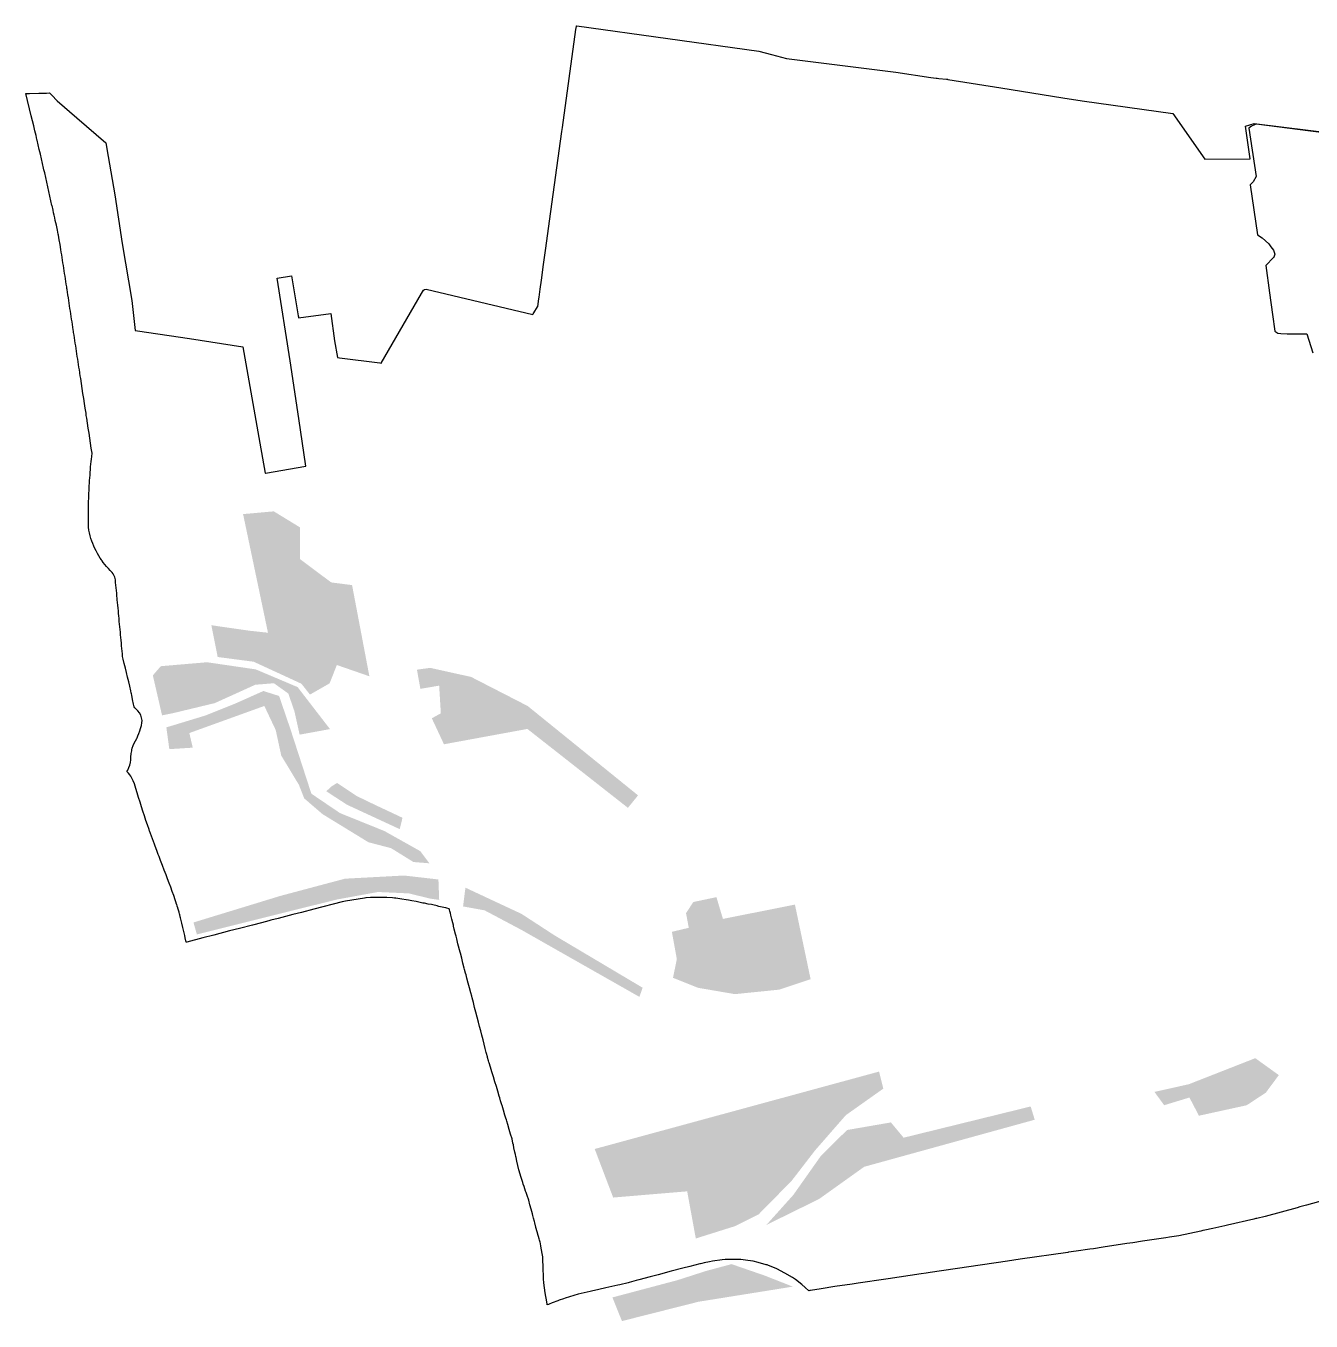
# Model space of a CAD drawing. Header units: inches. Extents: x 700041 to 707276, y 9319434 to 9324899.
# Drawn here: x 700041 to 702514, y 9321265 to 9323757 of the extents above; entities that cross this region are included whole.
import ezdxf

# ---------------------------------------------------------------- set-up
doc = ezdxf.new("R2010")
doc.units = ezdxf.units.IN
doc.header["$MEASUREMENT"] = 0
doc.layers.add('kampung', color=140, linetype='Continuous', lineweight=0)

msp = doc.modelspace()

# ---------------------------------------------------------------- hatches: boundary and pattern name
at = {"layer": 'kampung'}
for points in [[(700568.4, 9322792.4), (700518, 9322823.2), (700458.9, 9322817.9), (700506.8, 9322589.7), (700471.7, 9322593.5), (700397.9, 9322604.1), (700410, 9322543), (700479.3, 9322533.9), (700571.1, 9322491.6), (700587.6, 9322470.7), (700625.4, 9322492.3), (700639.3, 9322527.6), (700701.9, 9322505.9), (700668.6, 9322681.3), (700628.4, 9322686.5), (700568.6, 9322731.2), (700568.4, 9322792.4)], [(700285.3, 9322507.7), (700303, 9322430.7), (700323.1, 9322434.7), (700404.5, 9322454.3), (700482.3, 9322489.6), (700518.2, 9322492.5), (700545.9, 9322472.7), (700557.7, 9322438.6), (700567.7, 9322393.6), (700626.1, 9322404.3), (700563.8, 9322485.1), (700483.2, 9322519.2), (700389.5, 9322532.9), (700300.6, 9322525.3), (700285.3, 9322507.7)], [(700818.8, 9322522.1), (700793.4, 9322518.6), (700800, 9322481.7), (700836.1, 9322487.9), (700839.4, 9322434.7), (700822, 9322425.1), (700845.4, 9322375.1), (701005.9, 9322404.6), (701199.3, 9322252.8), (701218.8, 9322276.8), (701006.3, 9322448.8), (700897.5, 9322504.7), (700818.8, 9322522.1)], [(700317, 9322365.7), (700362.1, 9322368.6), (700355.5, 9322396.7), (700499.8, 9322448.8), (700521.7, 9322402.5), (700532.3, 9322353.4), (700566.3, 9322297.1), (700576.5, 9322271), (700611.9, 9322240.6), (700700.1, 9322186.6), (700743.7, 9322175.2), (700786.6, 9322148.6), (700817.3, 9322146.1), (700799.8, 9322169.5), (700730.8, 9322208.2), (700645.4, 9322242.7), (700590.3, 9322280), (700549.7, 9322405.1), (700528.2, 9322468), (700498, 9322477.6), (700442.9, 9322453), (700386.3, 9322430.4), (700311.3, 9322407.6), (700317, 9322365.7)], [(700619, 9322284.8), (700629, 9322278.1), (700659.2, 9322258.6), (700760.3, 9322211.8), (700765.6, 9322233.7), (700713, 9322258.4), (700677.6, 9322275.5), (700639.8, 9322300.7), (700629.1, 9322294), (700619, 9322284.8)], [(700834.7, 9322115), (700768.7, 9322122.6), (700654.9, 9322116.5), (700530.3, 9322083.3), (700363.5, 9322032.3), (700370, 9322009.3), (700639.1, 9322076.4), (700718.3, 9322090.9), (700777.7, 9322088.2), (700818.9, 9322078.2), (700836.2, 9322075.7), (700834.7, 9322115)], [(700882.1, 9322063.1), (700923.6, 9322055.6), (700994.6, 9322017.9), (701221.5, 9321889.1), (701227.5, 9321906.8), (701058.2, 9322007.4), (700994.6, 9322048.8), (700886.7, 9322099.2), (700882.1, 9322063.1)], [(701369.6, 9322081), (701325, 9322071.6), (701311.1, 9322050.1), (701316.4, 9322022), (701283.9, 9322014.3), (701293.4, 9321961.7), (701286, 9321925.8), (701334.1, 9321906.6), (701405.1, 9321894.4), (701490, 9321903), (701550.8, 9321923.2), (701520.6, 9322066.7), (701382.1, 9322039.1), (701369.6, 9322081)], [(702297.9, 9321660.5), (702389.7, 9321680.6), (702426.5, 9321704.8), (702451.6, 9321738.6), (702406.3, 9321771.2), (702278.5, 9321721.1), (702212.3, 9321706.3), (702231, 9321680.7), (702279.6, 9321695.5), (702297.9, 9321660.5)], [(701135.4, 9321596.5), (701170.9, 9321503.1), (701313.3, 9321515), (701329.9, 9321424.3), (701405.2, 9321448), (701450.6, 9321470.5), (701514.3, 9321535.3), (701559.3, 9321593.7), (701618.5, 9321661.5), (701690.6, 9321712.6), (701682.4, 9321745.4), (701135.4, 9321596.5)], [(701974.1, 9321678.3), (701729.7, 9321618.2), (701705.3, 9321647.6), (701620.9, 9321633), (701570.8, 9321583.6), (701517.6, 9321508.2), (701465.7, 9321450.4), (701567, 9321500.2), (701654, 9321562.3), (701982, 9321652.8), (701974.1, 9321678.3)], [(701516.6, 9321331.7), (701462.9, 9321352.8), (701398.7, 9321375), (701349.9, 9321361.9), (701294.1, 9321344), (701169.5, 9321310.9), (701187.8, 9321265.4), (701335, 9321302.6), (701516.6, 9321331.7)]]:
    msp.add_hatch(color=256, dxfattribs=at).paths.add_polyline_path(points, flags=0)

# ---------------------------------------------------------------- linework, layer by layer
for points in [[(702555.2, 9321502.6), (702504.6, 9321488.6), (702492.2, 9321485.2), (702486.6, 9321483.6), (702425.3, 9321466.6), (702409.4, 9321463), (702407.1, 9321462.5), (702403.3, 9321461.6), (702352.9, 9321450), (702348, 9321448.9), (702324.6, 9321443.6), (702309.1, 9321440.2), (702305.6, 9321439.5), (702301.5, 9321438.6), (702259, 9321429.5), (702241.4, 9321426.8), (702234.1, 9321425.7), (702234.1, 9321425.7), (702189.3, 9321418.9), (702170.9, 9321416.2), (702159.3, 9321414.4), (702113.5, 9321407.5), (702094.8, 9321404.6), (702088.2, 9321403.7), (702061.7, 9321399.9), (702047.2, 9321397.8), (702047, 9321397.8), (702045.6, 9321397.6), (701953.7, 9321384.4), (701941.6, 9321382.7), (701929.8, 9321381), (701780.8, 9321358.8), (701772.8, 9321357.6), (701763.2, 9321356.2), (701700, 9321346.8), (701695.4, 9321346.2), (701642, 9321338.3), (701631, 9321336.7), (701597.4, 9321331.7), (701571.1, 9321327.5), (701550.3, 9321324.2), (701549.5, 9321324.1), (701547.3, 9321323.6), (701540.1, 9321330.2), (701533.9, 9321335.9), (701522, 9321345.1), (701515.8, 9321349), (701501.4, 9321357.5), (701485.6, 9321366.2), (701468.5, 9321372.8), (701467.1, 9321373.4), (701465.2, 9321373.9), (701449.9, 9321378.3), (701440.1, 9321380.4), (701429.8, 9321382.1), (701416.5, 9321383.8), (701407.7, 9321384.2), (701391.4, 9321383.9), (701389.1, 9321383.8), (701386.6, 9321383.6), (701380.5, 9321383.2), (701362.3, 9321380.5), (701356.4, 9321379.6), (701346.3, 9321377.4), (701341.2, 9321376.4), (701338.7, 9321375.8), (701337.7, 9321375.6), (701318.6, 9321370.7), (701305.2, 9321367.3), (701282.4, 9321361.2), (701257.8, 9321354.6), (701242.2, 9321350.5), (701220.3, 9321344.7), (701215, 9321343.3), (701201.7, 9321339.7), (701199.9, 9321339.2), (701183.9, 9321335.3), (701179.7, 9321334.3), (701156.6, 9321329.2), (701143.6, 9321326.3), (701129.2, 9321323), (701126.6, 9321322.4), (701103.5, 9321317.1), (701078.3, 9321309.5), (701075.1, 9321308.3), (701067.1, 9321305.6), (701064.3, 9321304.6), (701053.8, 9321300.5), (701047.6, 9321298), (701046.3, 9321297.5), (701043.9, 9321296.6), (701043.8, 9321297.6), (701043.7, 9321298.2), (701042.4, 9321306.6), (701041, 9321315.6), (701040.2, 9321320.7), (701039.7, 9321323.9), (701039.6, 9321324.6), (701038.2, 9321333.6), (701037.5, 9321339.7), (701037.1, 9321345.8), (701036.8, 9321354.6), (701036.4, 9321363.3), (701036.1, 9321372.1), (701035.7, 9321380.5), (701035.7, 9321380.9), (701035.4, 9321388.9), (701034.3, 9321395.7), (701033.2, 9321402.6), (701031.7, 9321409.8), (701030.8, 9321414.6), (701030.3, 9321417.1), (701029.2, 9321420.9), (701028.4, 9321423.7), (701027.2, 9321428.1), (701026.6, 9321430.3), (701024.7, 9321436.8), (701024.6, 9321437.4), (701022.4, 9321445.6), (701022.3, 9321445.8), (701020, 9321454.3), (701019.3, 9321457.2), (701017.7, 9321463.1), (701016.2, 9321468.7), (701015.4, 9321471.8), (701013, 9321480.5), (701010.7, 9321489.3), (701008.4, 9321498), (701005.4, 9321506.8), (701003.4, 9321512.6), (701002.5, 9321515.3), (701002.4, 9321515.6), (700999.4, 9321524.5), (700997.9, 9321529.1), (700997, 9321532), (700994.6, 9321539.6), (700993.4, 9321543.7), (700992.1, 9321547.9), (700989.6, 9321556.2), (700987.7, 9321564.7), (700985.8, 9321573.3), (700984.2, 9321580.4), (700983.9, 9321581.8), (700983, 9321585.9), (700982, 9321590.4), (700980.1, 9321598.9), (700978.9, 9321604.2), (700978.2, 9321607.5), (700976.3, 9321616), (700973.6, 9321625.2), (700970.8, 9321634.3), (700968.1, 9321643.5), (700966.1, 9321650.2), (700965.4, 9321652.6), (700964.4, 9321655.9), (700962.6, 9321661.8), (700959.9, 9321670.9), (700957.2, 9321680.1), (700956.8, 9321681.3), (700954.4, 9321689.2), (700952.8, 9321694.8), (700952.7, 9321695), (700951.7, 9321698.4), (700949, 9321707.6), (700946.2, 9321716.7), (700943.5, 9321725.9), (700940.5, 9321735.3), (700937.6, 9321744.7), (700934.7, 9321754.1), (700932.1, 9321762.4), (700931.7, 9321763.5), (700931.1, 9321766), (700929.2, 9321772.8), (700929, 9321773.4), (700929, 9321773.6), (700927.2, 9321780.1), (700926.7, 9321782.1), (700924.7, 9321790.1), (700922.8, 9321798.2), (700920.5, 9321806.7), (700918.3, 9321815.2), (700918.2, 9321815.5), (700916.1, 9321823.7), (700913.8, 9321832.2), (700911.6, 9321840.7), (700909.2, 9321850.1), (700906.8, 9321859.4), (700904.4, 9321868.8), (700902, 9321878.1), (700899.5, 9321887.5), (700898.8, 9321890.2), (700897, 9321896.9), (700894.6, 9321906.3), (700892.1, 9321915.6), (700889.6, 9321925.2), (700888, 9321931.4), (700887.1, 9321934.8), (700885.2, 9321942), (700884.5, 9321944.4), (700882, 9321954), (700879.5, 9321963.6), (700876.9, 9321973.2), (700874.9, 9321981.3), (700874.6, 9321982.4), (700872.3, 9321991.5), (700870, 9322000.7), (700868.7, 9322005.8), (700867.6, 9322009.9), (700865.3, 9322019.1), (700863.9, 9322025.4), (700863.5, 9322027.3), (700862.5, 9322031.7), (700860.6, 9322038.8), (700860.1, 9322040.9), (700859.5, 9322043.5), (700858.7, 9322046.5), (700857.8, 9322050.1), (700856.8, 9322054), (700856.8, 9322054), (700856.1, 9322056.7), (700855.5, 9322058.8), (700851.1, 9322059.7), (700849, 9322060.2), (700848.1, 9322060.4), (700839, 9322062.4), (700835.6, 9322063.3), (700833.5, 9322063.9), (700832.5, 9322064.1), (700830, 9322064.7), (700826.3, 9322065.5), (700821.2, 9322066.6), (700814.9, 9322067.8), (700808.2, 9322069.1), (700804.5, 9322069.7), (700799.4, 9322070.7), (700791.7, 9322072.4), (700783.3, 9322074.2), (700777.4, 9322075.2), (700772.7, 9322075.9), (700764.4, 9322077.2), (700753, 9322078.9), (700750.3, 9322079.2), (700746.1, 9322079.7), (700735.7, 9322080.1), (700724.8, 9322080.2), (700722.2, 9322080.2), (700714, 9322080.1), (700703.8, 9322080), (700695.9, 9322079.6), (700695, 9322079.5), (700692.2, 9322079.3), (700655.7, 9322073.3), (700649.3, 9322071.7), (700595.1, 9322057.7), (700571.1, 9322051.5), (700562.7, 9322049.3), (700554.9, 9322047.3), (700526.6, 9322040.1), (700512.5, 9322036.5), (700508.2, 9322035.4), (700494.4, 9322031.8), (700476.9, 9322027.3), (700451.8, 9322020.8), (700433, 9322015.9), (700402.8, 9322008.1), (700381.3, 9322002.5), (700350.4, 9321994.4), (700350.1, 9321994.3), (700349.8, 9321994.2), (700349.6, 9321994.1), (700349.6, 9321994.1), (700349, 9321996.7), (700347.6, 9322002.6), (700346.6, 9322007.1), (700344.8, 9322015), (700342.9, 9322022.9), (700341.1, 9322030.8), (700339.8, 9322036.1), (700338.5, 9322041.5), (700338.1, 9322042.9), (700336.9, 9322047.6), (700336.7, 9322048.2), (700335.7, 9322052.1), (700334.5, 9322056), (700333.4, 9322059.9), (700333.3, 9322060.3), (700332.3, 9322063.8), (700331.2, 9322067.2), (700331.1, 9322067.7), (700329.8, 9322071.7), (700328.5, 9322075.8), (700325.5, 9322083.9), (700322.6, 9322091.9), (700319.6, 9322100), (700316.7, 9322108.1), (700313.7, 9322116.1), (700312.2, 9322120), (700310.7, 9322123.9), (700307.2, 9322133), (700303.7, 9322142.2), (700300.2, 9322151.3), (700298.7, 9322155.2), (700297.3, 9322159), (700295.8, 9322162.9), (700292.8, 9322170.9), (700289.8, 9322178.9), (700288.3, 9322182.8), (700278.8, 9322208.8), (700278.4, 9322209.9), (700278, 9322211), (700275, 9322219.8), (700272, 9322228.5), (700269, 9322237.3), (700266.1, 9322246.1), (700263.3, 9322254.9), (700260.6, 9322263.7), (700257.9, 9322272.6), (700255.2, 9322281.4), (700252.4, 9322290.2), (700249.7, 9322299.1), (700247.4, 9322304.5), (700247.4, 9322304.5), (700246, 9322307.6), (700242.7, 9322313.7), (700241.1, 9322316), (700238.5, 9322319.2), (700237.1, 9322320.8), (700235.2, 9322322.6), (700236.9, 9322325.4), (700237, 9322325.6), (700239.2, 9322330.3), (700240.9, 9322335.2), (700241.7, 9322338.4), (700242, 9322339.4), (700242.2, 9322340.2), (700242.9, 9322345), (700243, 9322345.5), (700243, 9322346.3), (700243.2, 9322352), (700243.5, 9322355.3), (700243.7, 9322357.3), (700244.6, 9322362.4), (700245, 9322364.2), (700245.8, 9322367.5), (700247.5, 9322372.6), (700249.5, 9322377.3), (700251.9, 9322381.8), (700254.3, 9322386.3), (700255, 9322387.8), (700256.5, 9322391.2), (700258.5, 9322395.9), (700260.2, 9322400.7), (700261.7, 9322405.5), (700262.8, 9322409.5), (700263.2, 9322411.1), (700264.2, 9322416.1), (700264.5, 9322421.1), (700263.3, 9322426.1), (700261.9, 9322431.1), (700259.5, 9322435.8), (700256.2, 9322439.7), (700252.3, 9322443.3), (700250.8, 9322445.3), (700249.4, 9322447.4), (700248.2, 9322452.4), (700246.4, 9322461), (700244.6, 9322469.6), (700244, 9322472.3), (700244, 9322472.4), (700243.7, 9322473.9), (700242.7, 9322478.2), (700240.9, 9322486.8), (700238.8, 9322495.5), (700236.7, 9322504.2), (700234.6, 9322512.9), (700232.5, 9322521.6), (700230.4, 9322530.3), (700228.2, 9322539), (700227.2, 9322544.1), (700226.7, 9322549.1), (700226.2, 9322554.2), (700225.7, 9322559.5), (700225.2, 9322564.7), (700224.8, 9322569.8), (700224.2, 9322575.2), (700223.8, 9322580.4), (700223.3, 9322585.6), (700223.2, 9322585.8), (700222.8, 9322590.8), (700222.3, 9322595.8), (700221.8, 9322601), (700221.3, 9322606), (700220.8, 9322611.6), (700220.3, 9322616.9), (700219.8, 9322621.9), (700219.3, 9322627), (700218.9, 9322632.1), (700218.4, 9322637.1), (700217.9, 9322642.4), (700217.4, 9322647.6), (700216.9, 9322652.8), (700216.8, 9322653.9), (700216.8, 9322654.6), (700216.7, 9322654.8), (700216.7, 9322655.1), (700216.6, 9322655.8), (700216.1, 9322660.8), (700215.7, 9322666), (700215.2, 9322671), (700214.7, 9322676.1), (700214.2, 9322681.3), (700213.7, 9322686.3), (700213.2, 9322691.7), (700211.9, 9322696.8), (700209.8, 9322701.4), (700209.1, 9322702.5), (700208.9, 9322702.7), (700206.9, 9322705.7), (700206.8, 9322705.8), (700203.3, 9322709.4), (700199.8, 9322713.1), (700196.4, 9322716.9), (700193, 9322720.9), (700189.7, 9322725.1), (700187.6, 9322728), (700186.7, 9322729.3), (700186.2, 9322730.1), (700183.9, 9322733.4), (700181.2, 9322737.7), (700178.5, 9322742.3), (700176, 9322747.1), (700173.7, 9322751.7), (700171.6, 9322756.4), (700169.6, 9322761.2), (700167.8, 9322766.1), (700166.2, 9322770.9), (700164.6, 9322776.4), (700163.3, 9322781.6), (700162, 9322787.2), (700161.5, 9322792.5), (700161.5, 9322792.6), (700161.4, 9322816.8), (700161.4, 9322821.9), (700161.5, 9322827), (700161.6, 9322832.3), (700161.7, 9322837.3), (700161.8, 9322842.7), (700162, 9322847.8), (700162.2, 9322853), (700162.4, 9322858.4), (700162.6, 9322863.5), (700162.8, 9322867), (700162.8, 9322867.2), (700163.1, 9322872.4), (700163.4, 9322877.6), (700163.7, 9322882.8), (700164.1, 9322887.9), (700164.4, 9322893), (700164.8, 9322898.2), (700165.3, 9322903.5), (700165.6, 9322908.8), (700166.2, 9322913.8), (700166.7, 9322918.8), (700167.2, 9322923.8), (700167.7, 9322928.9), (700168.4, 9322935.2), (700166.9, 9322944.8), (700165.5, 9322954.4), (700164, 9322964), (700162.5, 9322973.5), (700161.1, 9322983.1), (700159.6, 9322992.7), (700158.2, 9323002.2), (700157.3, 9323007.6), (700157.3, 9323007.6), (700156.7, 9323011.8), (700155.2, 9323021.4), (700153.8, 9323030.9), (700152.3, 9323040.5), (700150.8, 9323050.1), (700149.4, 9323059.7), (700147.9, 9323069.2), (700146.5, 9323078.8), (700145.6, 9323084.1), (700144.9, 9323089.1), (700144.7, 9323090.2), (700144.7, 9323090.4), (700143.9, 9323095.6), (700143.1, 9323100.5), (700142.4, 9323105.6), (700141.6, 9323110.8), (700140.8, 9323116), (700140, 9323121), (700139.2, 9323126.2), (700138.4, 9323131.2), (700137.6, 9323136.5), (700136.9, 9323141.5), (700136, 9323146.7), (700135.3, 9323151.9), (700134.5, 9323157.1), (700133.7, 9323162.3), (700132.9, 9323167.5), (700132.5, 9323169.7), (700132.1, 9323172.6), (700131.4, 9323177.5), (700130.6, 9323182.6), (700129.8, 9323187.8), (700129, 9323192.8), (700128.2, 9323198), (700127.4, 9323203.1), (700126.7, 9323208.1), (700125.9, 9323213.4), (700125.1, 9323218.6), (700124.2, 9323224), (700123.5, 9323229), (700122.7, 9323234.1), (700121.9, 9323239.5), (700121.1, 9323244.7), (700120.3, 9323249.8), (700120, 9323251.9), (700119.5, 9323254.9), (700118.7, 9323260), (700117.9, 9323265.2), (700117.1, 9323270.4), (700116.3, 9323275.8), (700115.6, 9323280.7), (700114.8, 9323285.9), (700114, 9323291), (700113.2, 9323295.9), (700112.4, 9323301.4), (700111.6, 9323306.6), (700110.8, 9323311.6), (700110, 9323316.7), (700109.2, 9323322), (700108.5, 9323327.1), (700106.9, 9323336.3), (700105.3, 9323345.5), (700103.7, 9323354.8), (700103.4, 9323356.4), (700101.7, 9323364.1), (700099.7, 9323373.5), (700097.6, 9323382.9), (700096.5, 9323387.9), (700095.4, 9323392.8), (700094.3, 9323397.8), (700093.2, 9323402.8), (700091.3, 9323411.4), (700091.2, 9323411.8), (700089.2, 9323420.7), (700087.2, 9323429.7), (700085.2, 9323438.6), (700083.2, 9323447.6), (700081.2, 9323456.5), (700079.2, 9323465.5), (700077.2, 9323474.4), (700075.8, 9323480.5), (700075.2, 9323483.4), (700073.1, 9323492.3), (700071, 9323501.3), (700068.9, 9323510.3), (700066.8, 9323519.3), (700064.7, 9323528.3), (700062.7, 9323537.3), (700062.4, 9323538.3), (700060.6, 9323546.3), (700058.5, 9323555.3), (700056.1, 9323565), (700053.7, 9323574.6), (700051.3, 9323584.3), (700041.1, 9323626.9), (700047.8, 9323627.1), (700066, 9323627.6), (700081, 9323628), (700086.2, 9323628.1), (700091.2, 9323623.9), (700101, 9323612.7), (700139.2, 9323580.2), (700194.8, 9323532.2), (700199.3, 9323505.9), (700212, 9323432.4), (700226.4, 9323338.7), (700244.9, 9323229.1), (700251.4, 9323171.4), (700255.7, 9323170.8), (700355.5, 9323156), (700458.3, 9323139.8), (700490.9, 9322954.2), (700501.5, 9322896.6), (700502, 9322896.7), (700579.7, 9322909.9), (700566.1, 9323002), (700549.2, 9323112.6), (700524.7, 9323271.5), (700551.9, 9323276.2), (700564.1, 9323203.5), (700564.9, 9323199.1), (700565.2, 9323197.7), (700565.8, 9323195.3), (700627.6, 9323204.1), (700635.1, 9323151.3), (700640.6, 9323119.3), (700644.3, 9323118.8), (700721.7, 9323108.9), (700724.6, 9323108.4), (700802.4, 9323242.3), (700806.2, 9323249), (700807.7, 9323250.2), (700811.2, 9323250.4), (701016.2, 9323201.6), (701017.2, 9323203.2), (701018.6, 9323205.4), (701025.4, 9323216.4), (701025.8, 9323217), (701025.8, 9323217.3), (701027.9, 9323232.2), (701028.3, 9323235.1), (701030.4, 9323250.5), (701032.8, 9323268), (701036.9, 9323298), (701041.3, 9323329.6), (701048.4, 9323381.5), (701072.2, 9323553.7), (701073.3, 9323561.8), (701099.3, 9323750), (701100.1, 9323755.7), (701100.3, 9323757.1), (701101.3, 9323757), (701450.9, 9323708.4), (701475.3, 9323701.9), (701504.3, 9323694.2), (701715, 9323668.1), (701781.9, 9323657.9), (701792.4, 9323656.8), (701794.3, 9323656.6), (701797.5, 9323656.2), (701812.4, 9323654.7), (701814.4, 9323654.5), (701814.8, 9323654.3), (701916.5, 9323638), (702036.2, 9323618.8), (702073.1, 9323612.9), (702247.5, 9323588.3), (702309.3, 9323500.9), (702309.4, 9323500.8), (702396.6, 9323501.5), (702387.6, 9323564), (702404.3, 9323569.6), (702507.8, 9323556.4), (702611.1, 9323543.4)], [(702611, 9323542.4), (702507.4, 9323555.1), (702407.9, 9323567.9), (702405, 9323566.8), (702399.2, 9323564.1), (702393.9, 9323560.7), (702408.3, 9323467.6), (702402, 9323457.3), (702396.7, 9323451.2), (702410.6, 9323355), (702419.5, 9323349.1), (702432.4, 9323337.6), (702436.1, 9323332), (702441.4, 9323325.8), (702443.7, 9323318.1), (702442.2, 9323312), (702441.9, 9323311.7), (702441.6, 9323311.3), (702426.8, 9323295.9), (702433.6, 9323243.7), (702439.3, 9323201.6), (702443.6, 9323169.7), (702449.6, 9323166.1), (702455.6, 9323165.2), (702467.6, 9323165), (702469.1, 9323165), (702484.7, 9323164.8), (702505.2, 9323164.5), (702517, 9323128)]]:
    msp.add_lwpolyline(points)

doc.saveas('drawing.dxf')
